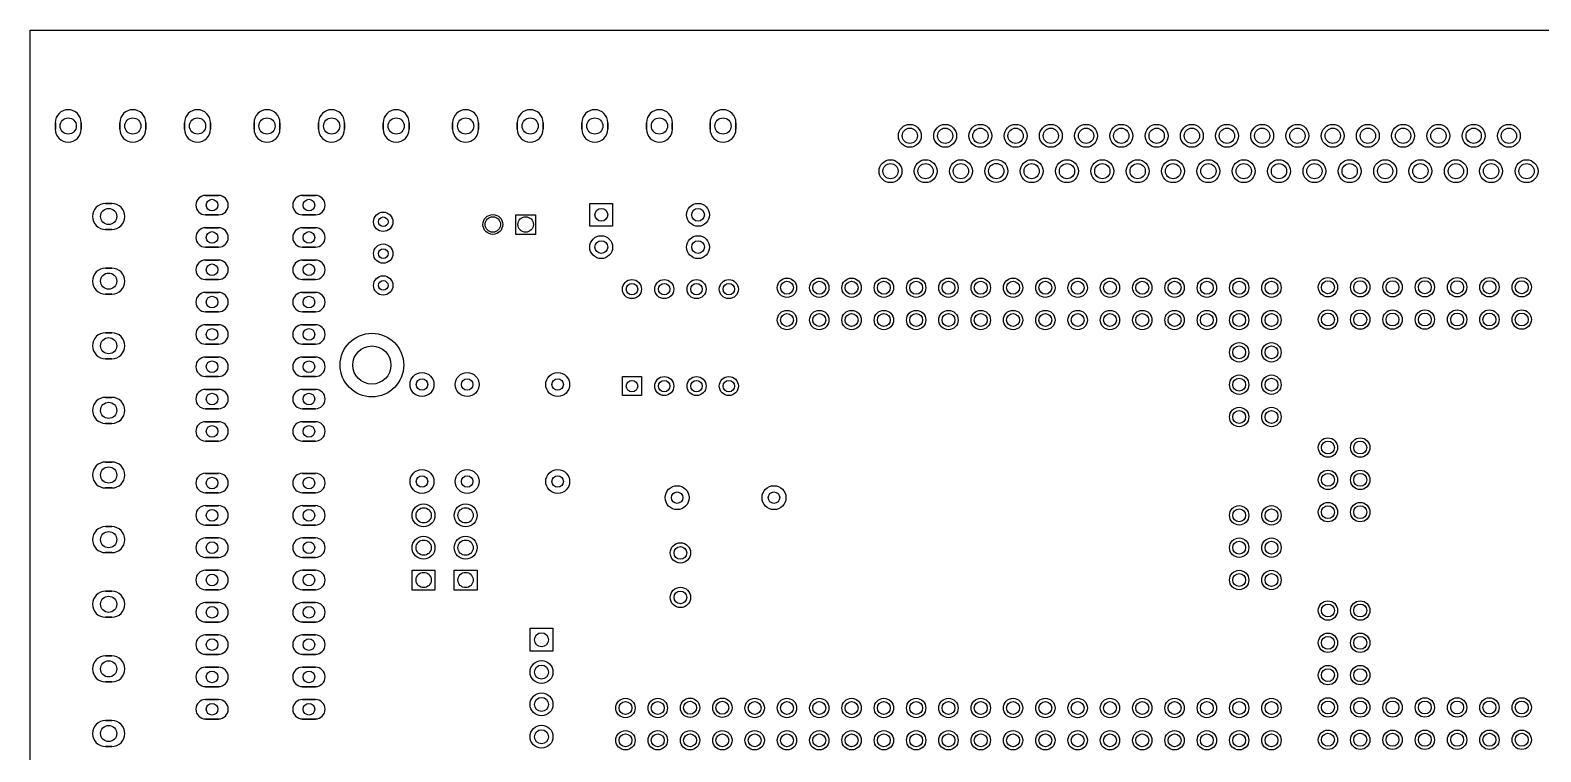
# Model space of a CAD drawing. Header units: millimetres. Extents: x -161 to 52, y -13 to 110.
# Drawn here: x -161.1 to -42.3, y 53.6 to 110.3 of the extents above; entities that cross this region are included whole.
import ezdxf

# ---------------------------------------------------------------- set-up
doc = ezdxf.new("R2010")
doc.units = ezdxf.units.MM

msp = doc.modelspace()

# ---------------------------------------------------------------- linework, layer by layer
for points in [[(51.89, -12.73), (-161.11, -12.73), (-161.11, 110.27), (51.89, 110.27), (51.89, -12.73)], [(-159.13, 102.49), (-159.13, 103)], [(-157.1, 102.49), (-157.1, 103)], [(-154.05, 102.49), (-154.05, 103)], [(-152.02, 102.49), (-152.02, 103)], [(-148.97, 102.49), (-148.97, 103)], [(-146.94, 102.49), (-146.94, 103)], [(-143.51, 102.49), (-143.51, 103)], [(-141.48, 102.49), (-141.48, 103)], [(-138.43, 102.49), (-138.43, 103)], [(-136.4, 102.49), (-136.4, 103)], [(-133.35, 102.49), (-133.35, 103)], [(-131.32, 102.49), (-131.32, 103)], [(-127.89, 102.49), (-127.89, 103)], [(-125.86, 102.49), (-125.86, 103)], [(-122.81, 102.49), (-122.81, 103)], [(-120.78, 102.49), (-120.78, 103)], [(-117.73, 102.49), (-117.73, 103)], [(-115.7, 102.49), (-115.7, 103)], [(-112.65, 103), (-112.65, 102.49)], [(-110.62, 103), (-110.62, 102.49)], [(-107.65, 103), (-107.65, 102.49)], [(-105.62, 103), (-105.62, 102.49)], [(-154.69, 96.65), (-155.19, 96.65)], [(-147.32, 97.28), (-146.3, 97.28)], [(-139.7, 97.28), (-138.68, 97.28)], [(-117.1, 96.66), (-115.31, 96.66), (-115.31, 94.86), (-117.1, 94.86)], [(-147.32, 95.76), (-146.3, 95.76)], [(-139.7, 95.76), (-138.68, 95.76)], [(-121.38, 94.22), (-122.93, 94.22), (-122.93, 95.77), (-121.38, 95.77)], [(-154.69, 94.61), (-155.19, 94.61)], [(-147.32, 94.74), (-146.3, 94.74)], [(-139.7, 94.74), (-138.68, 94.74)], [(-147.32, 93.22), (-146.3, 93.22)], [(-139.7, 93.22), (-138.68, 93.22)], [(-154.69, 91.57), (-155.19, 91.57)], [(-147.32, 92.2), (-146.3, 92.2)], [(-139.7, 92.2), (-138.68, 92.2)], [(-147.32, 90.68), (-146.3, 90.68)], [(-139.7, 90.68), (-138.68, 90.68)], [(-154.69, 89.53), (-155.19, 89.53)], [(-147.32, 89.66), (-146.3, 89.66)], [(-139.7, 89.66), (-138.68, 89.66)], [(-147.32, 88.14), (-146.3, 88.14)], [(-139.7, 88.14), (-138.68, 88.14)], [(-147.32, 87.12), (-146.3, 87.12)], [(-139.7, 87.12), (-138.68, 87.12)], [(-154.69, 86.49), (-155.19, 86.49)], [(-147.32, 85.6), (-146.3, 85.6)], [(-139.7, 85.6), (-138.68, 85.6)], [(-154.69, 84.45), (-155.19, 84.45)], [(-147.32, 84.58), (-146.3, 84.58)], [(-139.7, 84.58), (-138.68, 84.58)], [(-147.32, 83.06), (-146.3, 83.06)], [(-147.32, 82.04), (-146.3, 82.04)], [(-139.7, 83.06), (-138.68, 83.06)], [(-139.7, 82.04), (-138.68, 82.04)], [(-114.54, 81.55), (-114.54, 83.05), (-113.04, 83.05), (-113.04, 81.55)], [(-154.69, 81.41), (-155.19, 81.41)], [(-147.32, 80.52), (-146.3, 80.52)], [(-139.7, 80.52), (-138.68, 80.52)], [(-154.69, 79.37), (-155.19, 79.37)], [(-147.32, 79.5), (-146.3, 79.5)], [(-139.7, 79.5), (-138.68, 79.5)], [(-147.32, 77.98), (-146.3, 77.98)], [(-139.7, 77.98), (-138.68, 77.98)], [(-154.69, 76.33), (-155.19, 76.33)], [(-147.32, 75.44), (-146.3, 75.44)], [(-139.7, 75.44), (-138.68, 75.44)], [(-154.69, 74.29), (-155.19, 74.29)], [(-147.32, 73.91), (-146.3, 73.91)], [(-139.7, 73.91), (-138.68, 73.91)], [(-147.32, 72.9), (-146.3, 72.9)], [(-139.7, 72.9), (-138.68, 72.9)], [(-147.32, 71.37), (-146.3, 71.37)], [(-139.7, 71.37), (-138.68, 71.37)], [(-154.69, 71.25), (-155.19, 71.25)], [(-147.32, 70.36), (-146.3, 70.36)], [(-139.7, 70.36), (-138.68, 70.36)], [(-154.69, 69.21), (-155.19, 69.21)], [(-147.32, 68.83), (-146.3, 68.83)], [(-147.32, 67.82), (-146.3, 67.82)], [(-139.7, 68.83), (-138.68, 68.83)], [(-139.7, 67.82), (-138.68, 67.82)], [(-131.07, 66.27), (-131.07, 67.84), (-129.28, 67.84), (-129.28, 66.27)], [(-127.77, 66.27), (-127.77, 67.84), (-125.97, 67.84), (-125.97, 66.27)], [(-154.69, 66.17), (-155.19, 66.17)], [(-147.32, 66.29), (-146.3, 66.29)], [(-139.7, 66.29), (-138.68, 66.29)], [(-147.32, 65.28), (-146.3, 65.28)], [(-139.7, 65.28), (-138.68, 65.28)], [(-154.69, 64.13), (-155.19, 64.13)], [(-147.32, 63.75), (-146.3, 63.75)], [(-139.7, 63.75), (-138.68, 63.75)], [(-121.8, 61.46), (-121.8, 63.26), (-120, 63.26), (-120, 61.46)], [(-147.32, 62.74), (-146.3, 62.74)], [(-139.7, 62.74), (-138.68, 62.74)], [(-154.69, 61.09), (-155.19, 61.09)], [(-147.32, 61.21), (-146.3, 61.21)], [(-139.7, 61.21), (-138.68, 61.21)], [(-147.32, 60.2), (-146.3, 60.2)], [(-139.7, 60.2), (-138.68, 60.2)], [(-154.69, 59.05), (-155.19, 59.05)], [(-147.32, 58.67), (-146.3, 58.67)], [(-139.7, 58.67), (-138.68, 58.67)], [(-147.32, 57.66), (-146.3, 57.66)], [(-139.7, 57.66), (-138.68, 57.66)], [(-154.69, 56.01), (-155.19, 56.01)], [(-147.32, 56.13), (-146.3, 56.13)], [(-139.7, 56.13), (-138.68, 56.13)], [(-154.69, 53.97), (-155.19, 53.97)]]:
    msp.add_lwpolyline(points, close=True)
for centre, radius in [((-158.12, 102.74), 0.635), ((-153.04, 102.74), 0.635), ((-147.95, 102.74), 0.635), ((-142.49, 102.74), 0.635), ((-137.41, 102.74), 0.635), ((-132.33, 102.74), 0.635), ((-126.87, 102.74), 0.635), ((-121.79, 102.74), 0.635), ((-116.71, 102.74), 0.635), ((-111.63, 102.74), 0.635), ((-106.63, 102.74), 0.635), ((-91.94, 101.97), 0.9), ((-91.94, 101.97), 0.6), ((-89.16, 101.97), 0.9), ((-89.16, 101.97), 0.6), ((-86.39, 101.97), 0.9), ((-86.39, 101.97), 0.6), ((-83.62, 101.97), 0.9), ((-83.62, 101.97), 0.6), ((-80.85, 101.97), 0.9), ((-80.85, 101.97), 0.6), ((-78.08, 101.97), 0.9), ((-78.08, 101.97), 0.6), ((-75.31, 101.97), 0.9), ((-75.31, 101.97), 0.6), ((-72.53, 101.97), 0.9), ((-72.53, 101.97), 0.6), ((-69.76, 101.97), 0.9), ((-69.76, 101.97), 0.6), ((-67, 101.97), 0.9), ((-67, 101.97), 0.6), ((-64.23, 101.97), 0.9), ((-64.23, 101.97), 0.6), ((-61.46, 101.97), 0.9), ((-61.46, 101.97), 0.6), ((-58.68, 101.97), 0.9), ((-58.68, 101.97), 0.6), ((-55.92, 101.97), 0.9), ((-55.92, 101.97), 0.6), ((-53.15, 101.97), 0.9), ((-53.15, 101.97), 0.6), ((-50.37, 101.97), 0.9), ((-50.37, 101.97), 0.6), ((-47.6, 101.97), 0.9), ((-47.6, 101.97), 0.6), ((-44.83, 101.97), 0.9), ((-44.83, 101.97), 0.6), ((-93.46, 99.19), 0.9), ((-93.46, 99.19), 0.6), ((-90.7, 99.19), 0.9), ((-90.7, 99.19), 0.6), ((-87.92, 99.19), 0.9), ((-87.92, 99.19), 0.6), ((-85.14, 99.2), 0.9), ((-85.14, 99.2), 0.6), ((-82.36, 99.19), 0.9), ((-82.36, 99.19), 0.6), ((-79.58, 99.19), 0.9), ((-79.58, 99.19), 0.6), ((-76.8, 99.19), 0.9), ((-76.8, 99.19), 0.6), ((-74.02, 99.19), 0.9), ((-74.02, 99.19), 0.6), ((-71.24, 99.19), 0.9), ((-71.24, 99.19), 0.6), ((-68.46, 99.19), 0.9), ((-68.46, 99.19), 0.6), ((-65.68, 99.19), 0.9), ((-65.68, 99.19), 0.6), ((-62.91, 99.19), 0.9), ((-62.91, 99.19), 0.6), ((-60.12, 99.19), 0.9), ((-60.12, 99.19), 0.6), ((-57.35, 99.19), 0.9), ((-57.35, 99.19), 0.6), ((-54.56, 99.19), 0.9), ((-54.56, 99.19), 0.6), ((-51.79, 99.19), 0.9), ((-51.79, 99.19), 0.6), ((-49, 99.19), 0.9), ((-49, 99.19), 0.6), ((-46.23, 99.19), 0.9), ((-46.23, 99.19), 0.6), ((-43.44, 99.19), 0.9), ((-43.44, 99.19), 0.6), ((-154.94, 95.63), 0.635), ((-146.81, 96.52), 0.457), ((-139.19, 96.52), 0.457), ((-116.2, 95.76), 0.5), ((-108.59, 95.76), 0.9), ((-108.59, 95.76), 0.5), ((-133.35, 95.21), 0.762), ((-133.35, 95.21), 0.381), ((-124.73, 95), 0.775), ((-124.73, 95), 0.61), ((-122.15, 95), 0.61), ((-146.81, 93.98), 0.457), ((-139.19, 93.98), 0.457), ((-116.21, 93.22), 0.9), ((-108.59, 93.22), 0.9), ((-133.35, 92.71), 0.762), ((-133.35, 92.71), 0.381), ((-116.2, 93.22), 0.5), ((-108.59, 93.22), 0.5), ((-146.81, 91.44), 0.457), ((-139.19, 91.44), 0.457), ((-154.94, 90.55), 0.635), ((-133.35, 90.21), 0.762), ((-133.35, 90.21), 0.381), ((-113.79, 89.92), 0.75), ((-113.79, 89.92), 0.45), ((-111.25, 89.92), 0.75), ((-111.25, 89.92), 0.45), ((-108.71, 89.92), 0.75), ((-108.71, 89.92), 0.45), ((-106.17, 89.92), 0.75), ((-106.17, 89.92), 0.45), ((-101.6, 90.03), 0.762), ((-101.6, 90.03), 0.508), ((-99.06, 90.03), 0.762), ((-99.06, 90.03), 0.508), ((-96.52, 90.03), 0.762), ((-96.52, 90.03), 0.508), ((-93.98, 90.03), 0.762), ((-93.98, 90.03), 0.508), ((-91.44, 90.03), 0.762), ((-91.44, 90.03), 0.508), ((-88.9, 90.03), 0.762), ((-88.9, 90.03), 0.508), ((-86.36, 90.03), 0.762), ((-86.36, 90.03), 0.508), ((-83.82, 90.03), 0.762), ((-83.82, 90.03), 0.508), ((-81.28, 90.03), 0.762), ((-81.28, 90.03), 0.508), ((-78.74, 90.03), 0.762), ((-78.74, 90.03), 0.508), ((-76.2, 90.03), 0.762), ((-76.2, 90.03), 0.508), ((-73.66, 90.03), 0.762), ((-73.66, 90.03), 0.508), ((-71.12, 90.03), 0.762), ((-71.12, 90.03), 0.508), ((-68.58, 90.03), 0.762), ((-68.58, 90.03), 0.508), ((-66.04, 90.03), 0.762), ((-66.04, 90.03), 0.508), ((-63.5, 90.03), 0.762), ((-63.5, 90.03), 0.508), ((-59.06, 90.07), 0.762), ((-59.06, 90.07), 0.508), ((-56.52, 90.07), 0.762), ((-56.52, 90.07), 0.508), ((-53.98, 90.07), 0.762), ((-53.98, 90.07), 0.508), ((-51.44, 90.07), 0.762), ((-51.44, 90.07), 0.508), ((-48.9, 90.07), 0.762), ((-48.9, 90.07), 0.508), ((-46.36, 90.07), 0.762), ((-46.36, 90.07), 0.508), ((-43.82, 90.07), 0.762), ((-43.82, 90.07), 0.508), ((-146.81, 88.9), 0.457), ((-139.19, 88.9), 0.457), ((-101.6, 87.49), 0.762), ((-101.6, 87.49), 0.508), ((-99.06, 87.49), 0.762), ((-99.06, 87.49), 0.508), ((-96.52, 87.49), 0.762), ((-96.52, 87.49), 0.508), ((-93.98, 87.49), 0.762), ((-93.98, 87.49), 0.508), ((-91.44, 87.49), 0.762), ((-91.44, 87.49), 0.508), ((-88.9, 87.49), 0.762), ((-88.9, 87.49), 0.508), ((-86.36, 87.49), 0.762), ((-86.36, 87.49), 0.508), ((-83.82, 87.49), 0.762), ((-83.82, 87.49), 0.508), ((-81.28, 87.49), 0.762), ((-81.28, 87.49), 0.508), ((-78.74, 87.49), 0.762), ((-78.74, 87.49), 0.508), ((-76.2, 87.49), 0.762), ((-76.2, 87.49), 0.508), ((-73.66, 87.49), 0.762), ((-73.66, 87.49), 0.508), ((-71.12, 87.49), 0.762), ((-71.12, 87.49), 0.508), ((-68.58, 87.49), 0.762), ((-68.58, 87.49), 0.508), ((-66.04, 87.49), 0.762), ((-66.04, 87.49), 0.508), ((-63.5, 87.49), 0.762), ((-63.5, 87.49), 0.508), ((-59.06, 87.53), 0.762), ((-59.06, 87.53), 0.508), ((-56.52, 87.53), 0.762), ((-56.52, 87.53), 0.508), ((-53.98, 87.53), 0.762), ((-53.98, 87.53), 0.508), ((-51.44, 87.53), 0.762), ((-51.44, 87.53), 0.508), ((-48.9, 87.53), 0.762), ((-48.9, 87.53), 0.508), ((-46.36, 87.53), 0.762), ((-46.36, 87.53), 0.508), ((-43.82, 87.53), 0.762), ((-43.82, 87.53), 0.508), ((-146.81, 86.36), 0.457), ((-139.19, 86.36), 0.457), ((-154.94, 85.47), 0.635), ((-134.24, 83.95), 2.5), ((-66.04, 84.95), 0.762), ((-63.5, 84.95), 0.762), ((-134.24, 83.95), 1.5), ((-66.04, 84.95), 0.508), ((-63.5, 84.95), 0.508), ((-146.81, 83.82), 0.457), ((-139.19, 83.82), 0.457), ((-130.3, 82.42), 0.94), ((-126.75, 82.42), 0.94), ((-119.63, 82.42), 0.94), ((-66.04, 82.41), 0.762), ((-63.5, 82.41), 0.762), ((-130.3, 82.42), 0.45), ((-126.75, 82.42), 0.45), ((-119.63, 82.42), 0.45), ((-113.79, 82.3), 0.45), ((-111.25, 82.3), 0.75), ((-111.25, 82.3), 0.45), ((-108.71, 82.3), 0.75), ((-108.71, 82.3), 0.45), ((-106.17, 82.3), 0.75), ((-106.17, 82.3), 0.45), ((-66.04, 82.41), 0.508), ((-63.5, 82.41), 0.508), ((-154.94, 80.39), 0.635), ((-146.81, 81.28), 0.457), ((-139.19, 81.28), 0.457), ((-66.04, 79.87), 0.762), ((-66.04, 79.87), 0.508), ((-63.5, 79.87), 0.762), ((-63.5, 79.87), 0.508), ((-146.81, 78.74), 0.457), ((-139.19, 78.74), 0.457), ((-59.06, 77.47), 0.762), ((-59.06, 77.47), 0.508), ((-56.52, 77.47), 0.762), ((-56.52, 77.47), 0.508), ((-154.94, 75.31), 0.635), ((-146.81, 74.68), 0.457), ((-139.19, 74.68), 0.457), ((-130.3, 74.8), 0.94), ((-130.3, 74.8), 0.45), ((-126.75, 74.8), 0.94), ((-126.75, 74.8), 0.45), ((-119.63, 74.8), 0.94), ((-119.63, 74.8), 0.45), ((-59.06, 74.93), 0.762), ((-59.06, 74.93), 0.508), ((-56.52, 74.93), 0.762), ((-56.52, 74.93), 0.508), ((-110.24, 73.53), 0.94), ((-110.24, 73.53), 0.45), ((-102.62, 73.53), 0.94), ((-102.62, 73.53), 0.45), ((-146.81, 72.14), 0.457), ((-139.19, 72.14), 0.457), ((-130.18, 72.14), 0.9), ((-130.17, 72.14), 0.6), ((-126.87, 72.14), 0.9), ((-126.87, 72.14), 0.6), ((-66.04, 72.14), 0.762), ((-66.04, 72.14), 0.508), ((-63.5, 72.14), 0.762), ((-63.5, 72.14), 0.508), ((-59.06, 72.39), 0.762), ((-59.06, 72.39), 0.508), ((-56.52, 72.39), 0.762), ((-56.52, 72.39), 0.508), ((-154.94, 70.23), 0.635), ((-130.18, 69.6), 0.9), ((-130.17, 69.6), 0.6), ((-126.87, 69.6), 0.9), ((-126.87, 69.6), 0.6), ((-66.04, 69.6), 0.762), ((-66.04, 69.6), 0.508), ((-63.5, 69.6), 0.762), ((-63.5, 69.6), 0.508), ((-146.81, 69.6), 0.457), ((-139.19, 69.6), 0.457), ((-109.98, 69.19), 0.8), ((-109.98, 69.19), 0.5), ((-66.04, 67.06), 0.762), ((-63.5, 67.06), 0.762), ((-146.81, 67.06), 0.457), ((-139.19, 67.06), 0.457), ((-130.17, 67.06), 0.6), ((-126.87, 67.06), 0.6), ((-66.04, 67.06), 0.508), ((-63.5, 67.06), 0.508), ((-154.94, 65.15), 0.635), ((-109.98, 65.69), 0.8), ((-109.98, 65.69), 0.5), ((-59.06, 64.66), 0.762), ((-56.52, 64.66), 0.762), ((-146.81, 64.52), 0.457), ((-139.19, 64.52), 0.457), ((-59.06, 64.66), 0.508), ((-56.52, 64.66), 0.508), ((-146.81, 61.98), 0.457), ((-139.19, 61.98), 0.457), ((-120.9, 62.36), 0.55), ((-59.06, 62.12), 0.762), ((-59.06, 62.12), 0.508), ((-56.52, 62.12), 0.762), ((-56.52, 62.12), 0.508), ((-154.94, 60.07), 0.635), ((-120.9, 59.82), 0.9), ((-146.81, 59.44), 0.457), ((-139.19, 59.44), 0.457), ((-120.9, 59.82), 0.55), ((-59.06, 59.58), 0.762), ((-59.06, 59.58), 0.508), ((-56.52, 59.58), 0.762), ((-56.52, 59.58), 0.508), ((-146.81, 56.9), 0.457), ((-139.19, 56.9), 0.457), ((-120.9, 57.28), 0.9), ((-120.9, 57.28), 0.55), ((-114.3, 57), 0.762), ((-114.3, 57), 0.508), ((-111.76, 57), 0.762), ((-111.76, 57), 0.508), ((-109.22, 57.02), 0.762), ((-109.22, 57.02), 0.508), ((-106.68, 57.02), 0.762), ((-106.68, 57.02), 0.508), ((-104.14, 57), 0.762), ((-104.14, 57), 0.508), ((-101.6, 57), 0.762), ((-101.6, 57), 0.508), ((-99.06, 57), 0.762), ((-99.06, 57), 0.508), ((-96.52, 57), 0.762), ((-96.52, 57), 0.508), ((-93.98, 57), 0.762), ((-93.98, 57), 0.508), ((-91.44, 57), 0.762), ((-91.44, 57), 0.508), ((-88.9, 57), 0.762), ((-88.9, 57), 0.508), ((-86.36, 57), 0.762), ((-86.36, 57), 0.508), ((-83.82, 57), 0.762), ((-83.82, 57), 0.508), ((-81.28, 57), 0.762), ((-81.28, 57), 0.508), ((-78.74, 57), 0.762), ((-78.74, 57), 0.508), ((-76.2, 57), 0.762), ((-76.2, 57), 0.508), ((-73.66, 57), 0.762), ((-73.66, 57), 0.508), ((-71.12, 57), 0.762), ((-71.12, 57), 0.508), ((-68.58, 57), 0.762), ((-68.58, 57), 0.508), ((-66.04, 57), 0.762), ((-66.04, 57), 0.508), ((-63.5, 57), 0.762), ((-63.5, 57), 0.508), ((-59.06, 57.04), 0.762), ((-59.06, 57.04), 0.508), ((-56.52, 57.04), 0.762), ((-56.52, 57.04), 0.508), ((-53.98, 57.04), 0.762), ((-53.98, 57.04), 0.508), ((-51.44, 57.04), 0.762), ((-51.44, 57.04), 0.508), ((-48.9, 57.04), 0.762), ((-48.9, 57.04), 0.508), ((-46.36, 57.04), 0.762), ((-46.36, 57.04), 0.508), ((-43.82, 57.04), 0.762), ((-43.82, 57.04), 0.508), ((-154.94, 54.99), 0.635), ((-120.9, 54.74), 0.9), ((-120.9, 54.74), 0.55), ((-114.3, 54.46), 0.762), ((-114.3, 54.46), 0.508), ((-111.76, 54.46), 0.762), ((-111.76, 54.46), 0.508), ((-109.22, 54.46), 0.762), ((-109.22, 54.46), 0.508), ((-106.68, 54.46), 0.762), ((-106.68, 54.46), 0.508), ((-104.14, 54.46), 0.762), ((-104.14, 54.46), 0.508), ((-101.6, 54.46), 0.762), ((-101.6, 54.46), 0.508), ((-99.06, 54.46), 0.762), ((-99.06, 54.46), 0.508), ((-96.52, 54.46), 0.762), ((-96.52, 54.46), 0.508), ((-93.98, 54.46), 0.762), ((-93.98, 54.46), 0.508), ((-91.44, 54.46), 0.762), ((-91.44, 54.46), 0.508), ((-88.9, 54.46), 0.762), ((-88.9, 54.46), 0.508), ((-86.36, 54.46), 0.762), ((-86.36, 54.46), 0.508), ((-83.82, 54.46), 0.762), ((-83.82, 54.46), 0.508), ((-81.28, 54.46), 0.762), ((-81.28, 54.46), 0.508), ((-78.74, 54.46), 0.762), ((-78.74, 54.46), 0.508), ((-76.2, 54.46), 0.762), ((-76.2, 54.46), 0.508), ((-73.66, 54.46), 0.762), ((-73.66, 54.46), 0.508), ((-71.12, 54.46), 0.762), ((-71.12, 54.46), 0.508), ((-68.58, 54.46), 0.762), ((-68.58, 54.46), 0.508), ((-66.04, 54.46), 0.762), ((-66.04, 54.46), 0.508), ((-63.5, 54.46), 0.762), ((-63.5, 54.46), 0.508), ((-59.06, 54.5), 0.762), ((-59.06, 54.5), 0.508), ((-56.52, 54.5), 0.762), ((-56.52, 54.5), 0.508), ((-53.98, 54.5), 0.762), ((-53.98, 54.5), 0.508), ((-51.44, 54.5), 0.762), ((-51.44, 54.5), 0.508), ((-48.9, 54.5), 0.762), ((-48.9, 54.5), 0.508), ((-46.36, 54.5), 0.762), ((-46.36, 54.5), 0.508), ((-43.82, 54.5), 0.762), ((-43.82, 54.5), 0.508)]:
    msp.add_circle(centre, radius)
for centre, radius, start, end in [((-158.12, 103), 1.02, 0, 180), ((-153.04, 103), 1.02, 0, 180), ((-147.96, 103), 1.02, 0, 180), ((-142.49, 103), 1.02, 0, 180), ((-137.41, 103), 1.02, 0, 180), ((-132.33, 103), 1.02, 0, 180), ((-126.87, 103), 1.02, 0, 180), ((-121.79, 103), 1.02, 0, 180), ((-116.71, 103), 1.02, 0, 180), ((-111.63, 103), 1.02, 360, 180), ((-106.63, 103), 1.02, 360, 180), ((-158.12, 102.49), 1.02, 180, 0), ((-153.04, 102.49), 1.02, 180, 0), ((-147.96, 102.49), 1.02, 180, 0), ((-142.49, 102.49), 1.02, 180, 0), ((-137.41, 102.49), 1.02, 180, 0), ((-132.33, 102.49), 1.02, 180, 0), ((-126.87, 102.49), 1.02, 180, 0), ((-121.79, 102.49), 1.02, 180, 0), ((-116.71, 102.49), 1.02, 180, 0), ((-111.63, 102.49), 1.02, 180, 360), ((-106.63, 102.49), 1.02, 180, 360), ((-155.19, 95.63), 1.02, 90, 270), ((-154.69, 95.63), 1.02, 270, 90), ((-147.32, 96.52), 0.762, 450, 270), ((-146.3, 96.52), 0.762, 270, 450), ((-139.7, 96.52), 0.762, 450, 270), ((-138.68, 96.52), 0.762, 270, 450), ((-147.32, 93.98), 0.762, 450, 270), ((-146.3, 93.98), 0.762, 270, 450), ((-139.7, 93.98), 0.762, 450, 270), ((-138.68, 93.98), 0.762, 270, 450), ((-155.19, 90.55), 1.02, 90, 270), ((-154.69, 90.55), 1.02, 270, 90), ((-147.32, 91.44), 0.762, 450, 270), ((-146.3, 91.44), 0.762, 270, 450), ((-139.7, 91.44), 0.762, 450, 270), ((-138.68, 91.44), 0.762, 270, 450), ((-147.32, 88.9), 0.762, 450, 270), ((-146.3, 88.9), 0.762, 270, 450), ((-139.7, 88.9), 0.762, 450, 270), ((-138.68, 88.9), 0.762, 270, 450), ((-147.32, 86.36), 0.762, 450, 270), ((-146.3, 86.36), 0.762, 270, 450), ((-139.7, 86.36), 0.762, 450, 270), ((-138.68, 86.36), 0.762, 270, 450), ((-155.19, 85.47), 1.02, 90, 270), ((-154.69, 85.47), 1.02, 270, 90), ((-147.32, 83.82), 0.762, 450, 270), ((-146.3, 83.82), 0.762, 270, 450), ((-139.7, 83.82), 0.762, 450, 270), ((-138.68, 83.82), 0.762, 270, 450), ((-147.32, 81.28), 0.762, 450, 270), ((-146.3, 81.28), 0.762, 270, 450), ((-139.7, 81.28), 0.762, 450, 270), ((-138.68, 81.28), 0.762, 270, 450), ((-155.19, 80.39), 1.02, 90, 270), ((-154.69, 80.39), 1.02, 270, 90), ((-147.32, 78.74), 0.762, 450, 270), ((-146.3, 78.74), 0.762, 270, 450), ((-139.7, 78.74), 0.762, 450, 270), ((-138.68, 78.74), 0.762, 270, 450), ((-155.19, 75.31), 1.02, 90, 270), ((-154.69, 75.31), 1.02, 270, 90), ((-147.32, 74.68), 0.762, 450, 270), ((-146.3, 74.68), 0.762, 270, 450), ((-139.7, 74.68), 0.762, 450, 270), ((-138.68, 74.68), 0.762, 270, 450), ((-147.32, 72.14), 0.762, 450, 270), ((-146.3, 72.14), 0.762, 270, 450), ((-139.7, 72.14), 0.762, 450, 270), ((-138.68, 72.14), 0.762, 270, 450), ((-155.19, 70.23), 1.02, 90, 270), ((-154.69, 70.23), 1.02, 270, 90), ((-147.32, 69.6), 0.762, 450, 270), ((-146.3, 69.6), 0.762, 270, 450), ((-139.7, 69.6), 0.762, 450, 270), ((-138.68, 69.6), 0.762, 270, 450), ((-147.32, 67.06), 0.762, 450, 270), ((-146.3, 67.06), 0.762, 270, 450), ((-139.7, 67.06), 0.762, 450, 270), ((-138.68, 67.06), 0.762, 270, 450), ((-155.19, 65.15), 1.02, 90, 270), ((-154.69, 65.15), 1.02, 270, 90), ((-147.32, 64.52), 0.762, 450, 270), ((-146.3, 64.52), 0.762, 270, 450), ((-139.7, 64.52), 0.762, 450, 270), ((-138.68, 64.52), 0.762, 270, 450), ((-147.32, 61.98), 0.762, 450, 270), ((-146.3, 61.98), 0.762, 270, 450), ((-139.7, 61.98), 0.762, 450, 270), ((-138.68, 61.98), 0.762, 270, 450), ((-155.19, 60.07), 1.02, 90, 270), ((-154.69, 60.07), 1.02, 270, 90), ((-147.32, 59.44), 0.762, 450, 270), ((-146.3, 59.44), 0.762, 270, 450), ((-139.7, 59.44), 0.762, 450, 270), ((-138.68, 59.44), 0.762, 270, 450), ((-147.32, 56.9), 0.762, 450, 270), ((-146.3, 56.9), 0.762, 270, 450), ((-139.7, 56.9), 0.762, 450, 270), ((-138.68, 56.9), 0.762, 270, 450), ((-155.19, 54.99), 1.02, 90, 270), ((-154.69, 54.99), 1.02, 270, 90)]:
    msp.add_arc(centre, radius, start, end)

doc.saveas('drawing.dxf')
